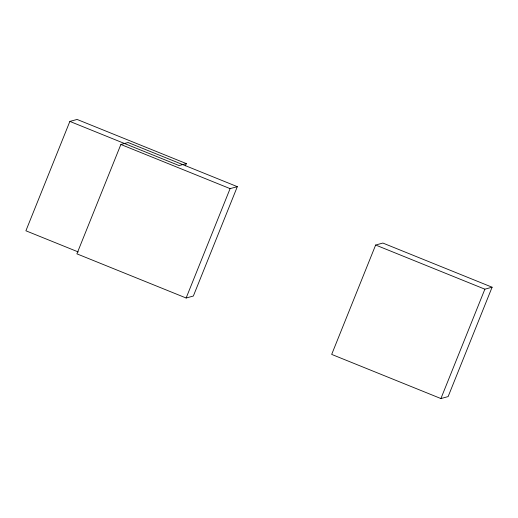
<?xml version="1.0" encoding="UTF-8"?>
<svg xmlns="http://www.w3.org/2000/svg" width="518" height="518" viewBox="0 0 518 518"><rect width="100%" height="100%" fill="white"/><g stroke="black" fill="none" stroke-linecap="round" stroke-linejoin="round"><path stroke-width="0.78" d="M185.418 165.844L186.318 163.597L77.091 119.444L69.865 121.413L25.9 230.788L78.27 251.955M120.869 144.477L76.904 253.846L186.13 298.005L193.35 296.037L237.322 186.661L128.095 142.508L120.869 144.477L230.096 188.63L237.322 186.661M186.13 298.005L230.096 188.63M375.647 245.027L331.682 354.403L440.909 398.556L448.135 396.587L492.1 287.212L382.873 243.059L375.647 245.027L484.874 289.186L492.1 287.212M440.909 398.556L484.874 289.186M186.318 163.597L179.092 165.572L69.865 121.413"/></g></svg>
